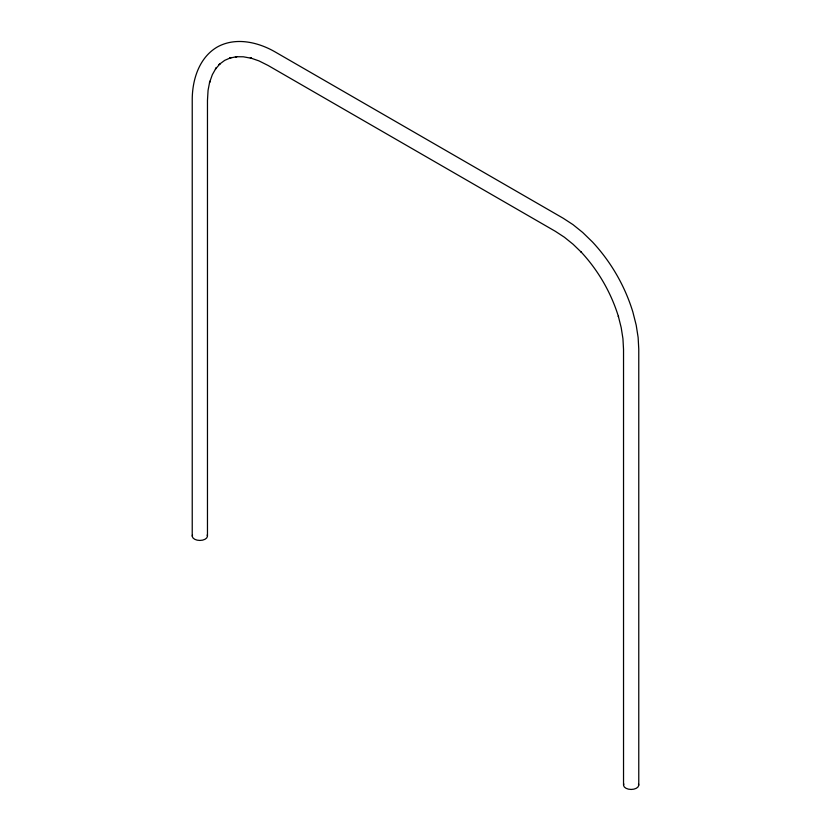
<?xml version="1.0" encoding="UTF-8"?>
<svg xmlns="http://www.w3.org/2000/svg" width="831" height="831" viewBox="0 0 831 831"><rect width="100%" height="100%" fill="white"/><g stroke="black" fill="none" stroke-linecap="round" stroke-linejoin="round"><path stroke-width="1.25" d="M638.769 785.046L638.769 349.134L638.135 337.5L636.203 325.17L632.838 311.905C624.881 285.947 610.982 261.869 592.482 241.987L582.676 232.451L572.964 224.609L563.2 218.241L275.425 52.093C258.161 42.038 235.433 36.761 217.088 47.118C198.941 57.827 192.158 80.15 192.231 100.125L192.231 536.037M623.53 785.046L623.53 349.425L622.938 338.674L621.193 327.591L618.337 316.206L618.513 316.798C611.128 292.72 598.237 270.387 581.077 251.949L581.503 252.406L573.068 244.231L564.342 237.188L555.326 231.298L268.049 65.441L259.033 60.923L250.308 57.89L251.648 58.326L243.317 56.788L235.433 56.726L237.001 56.664L229.751 58.077L231.267 57.505L224.723 60.351L218.989 64.589L220.236 63.572L215.395 69.139L216.226 67.81L212.341 74.676L209.516 82.653L209.807 81.272L208.062 90.35L207.47 100.416L207.47 536.037M207.21 534.904A7.624 4.404 0 0 1 199.856 540.441A7.624 4.404 0 0 1 192.491 534.904M638.509 783.913A7.624 4.404 0 0 1 631.145 789.45A7.624 4.404 0 0 1 623.79 783.913"/></g></svg>
